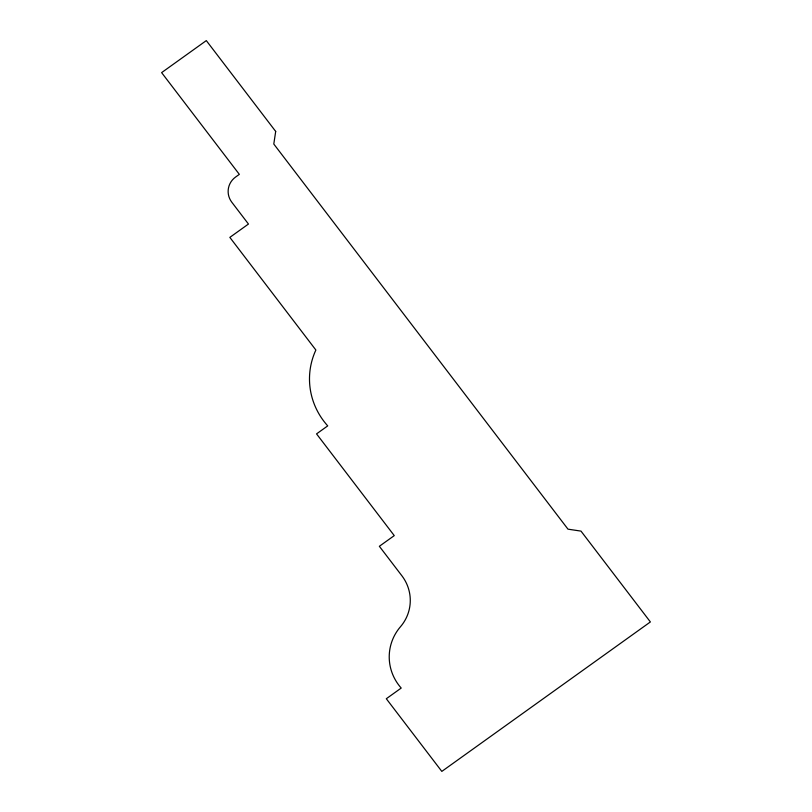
<?xml version="1.0" encoding="UTF-8"?>
<svg xmlns="http://www.w3.org/2000/svg" width="812" height="812" viewBox="0 0 812 812"><rect width="100%" height="100%" fill="white"/><g stroke="black" fill="none" stroke-linecap="round" stroke-linejoin="round"><path stroke-width="1.22" d="M275.694 131.432L273.796 144.039L567.994 529.17L580.996 531.109L650.382 621.941L441.819 771.4L386.309 698.736L401.209 688.058A48.791 47.319 6.5 0 1 400.468 626.742A42.539 41.25 6.5 0 0 402.133 576.104L379.356 546.293L394.256 535.615L316.548 433.882L327.723 425.874A72.928 70.735 6.5 0 1 315.878 350.023L229.847 237.388L248.462 224.041L231.816 202.239A18.585 18.026 6.5 0 1 235.612 177.026L239.337 174.357L161.618 72.623L206.309 40.6L275.694 131.432"/></g></svg>
